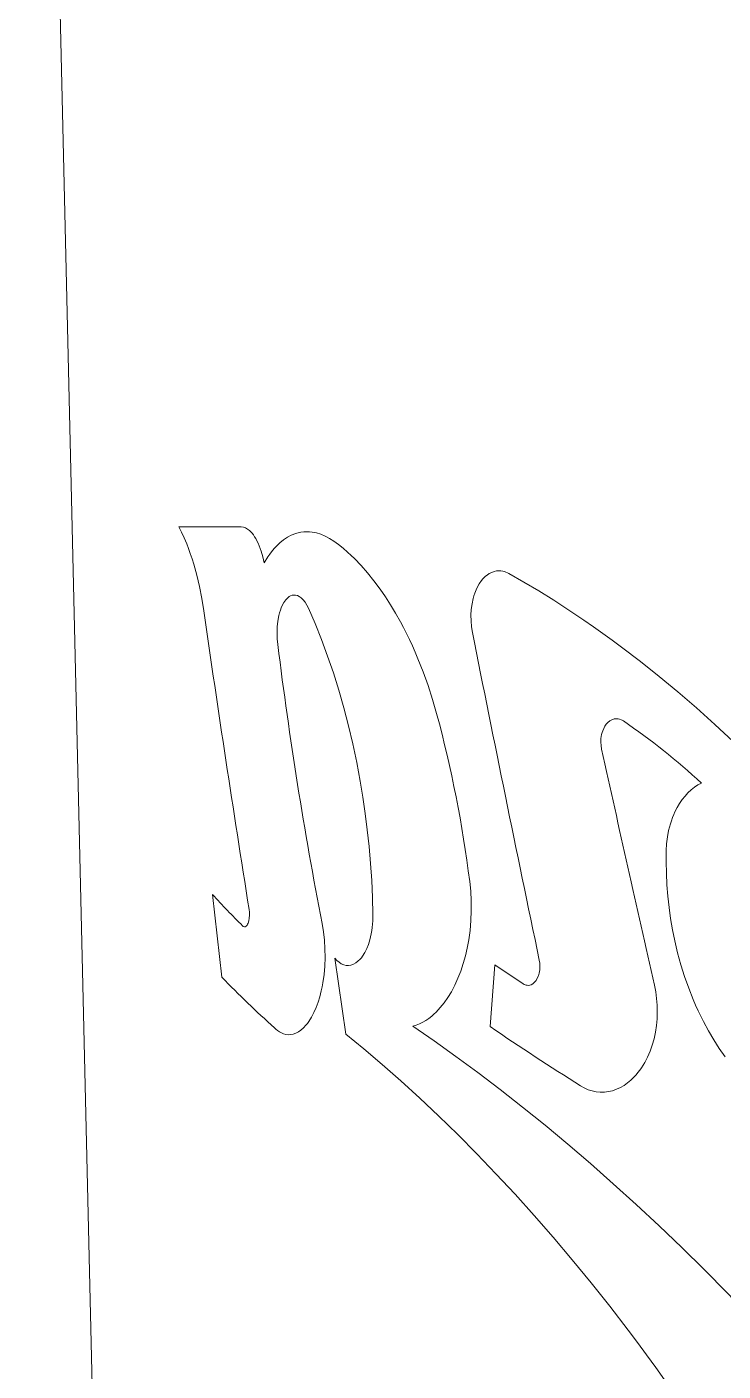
# Model space of a CAD drawing. Extents: x -234 to 858, y -95 to 532.
# Drawn here: x 671.18 to 682.83, y 112.89 to 135.38 of the extents above; entities that cross this region are included whole.
import ezdxf

# ---------------------------------------------------------------- set-up
doc = ezdxf.new("R2010")
doc.units = 0
doc.header["$LTSCALE"] = 7
doc.header["$MEASUREMENT"] = 0
doc.layers.add('8', color=250, linetype='CONTINUOUS', lineweight=15)

msp = doc.modelspace()

# ---------------------------------------------------------------- linework, layer by layer
at = {"layer": '8'}
msp.add_line((673.5753, 56.2445), (671.1767, 159.7286), dxfattribs=at)
at = {"layer": '8', "ltscale": 0.02618}
msp.add_line((674.764, 127.0089), (673.7169, 127.0089), dxfattribs=at)
at = {"layer": '8', "ltscale": 0.034817}
msp.add_line((674.2827, 120.8604), (674.4401, 119.4767), dxfattribs=at)
at = {"layer": '8', "ltscale": 0.032098}
msp.add_line((676.3284, 119.7961), (676.5127, 118.5254), dxfattribs=at)
at = {"layer": '8', "ltscale": 0.025933}
msp.add_line((679.0045, 119.684), (678.9292, 118.6494), dxfattribs=at)
at = {"layer": '8', "ltscale": 0.014313}
msp.add_line((679.4803, 119.3654), (679.0045, 119.684), dxfattribs=at)
at = {"layer": '8'}
for points in [[(673.7169, 127.0089), (673.7633, 126.9218), (673.8082, 126.8275), (673.8512, 126.7265), (673.8819, 126.6476), (673.9115, 126.5654), (673.9404, 126.479), (673.968, 126.3898), (674.0187, 126.2056), (674.0639, 126.0131), (674.1034, 125.8138), (674.1368, 125.6089)], [(675.1487, 126.4107), (675.126, 126.5103), (675.0984, 126.6051), (675.066, 126.6938), (675.047, 126.7378), (675.0268, 126.7794), (675.0078, 126.814), (674.988, 126.8464), (674.9674, 126.8763), (674.9461, 126.9035), (674.9251, 126.927), (674.9035, 126.9478), (674.8695, 126.9741), (674.8346, 126.9933), (674.7994, 127.005), (674.764, 127.0089)], [(676.3126, 126.7714), (676.2418, 126.8173), (676.17, 126.8557), (676.0975, 126.8864), (676.0247, 126.9091), (675.9884, 126.9174), (675.952, 126.9236), (675.9038, 126.9286), (675.8559, 126.9299), (675.8083, 126.9275), (675.7614, 126.9214), (675.715, 126.9116), (675.6692, 126.8982), (675.6353, 126.8858), (675.6018, 126.8714), (675.536, 126.8365), (675.4723, 126.794), (675.4106, 126.7441), (675.3629, 126.6989), (675.3168, 126.6494), (675.2722, 126.5956), (675.2399, 126.5526), (675.2085, 126.5074), (675.1487, 126.4107)], [(678.0323, 123.8865), (677.964, 124.1234), (677.889, 124.356), (677.8077, 124.5835), (677.7204, 124.805), (677.6745, 124.9134), (677.6272, 125.02), (677.5786, 125.1245), (677.5286, 125.2273), (677.4783, 125.3263), (677.4267, 125.4235), (677.3461, 125.5669), (677.2628, 125.7056), (677.1768, 125.8394), (677.0884, 125.9679), (676.9846, 126.1079), (676.8779, 126.2403), (676.7687, 126.3645), (676.6573, 126.4801), (676.6008, 126.5346), (676.5439, 126.5868), (676.4674, 126.6527), (676.3903, 126.7142), (676.3126, 126.7714)], [(679.2434, 126.2306), (679.2183, 126.2435), (679.1927, 126.2543), (679.1671, 126.2629), (679.1413, 126.2694), (679.1064, 126.2746), (679.0715, 126.2758), (679.0367, 126.2731), (678.995, 126.2644), (678.9543, 126.25), (678.9149, 126.23), (678.8771, 126.2048), (678.8534, 126.1856), (678.8306, 126.1643), (678.8079, 126.1403), (678.7862, 126.1142), (678.747, 126.058), (678.7193, 126.0092), (678.6945, 125.9571), (678.6727, 125.902), (678.6583, 125.8591), (678.6458, 125.8149), (678.6259, 125.7234), (678.613, 125.629), (678.6072, 125.5329), (678.6085, 125.4363), (678.6166, 125.3403), (678.6317, 125.2461)], [(683.2984, 123.1278), (682.9945, 123.4209), (682.688, 123.7058), (682.3792, 123.9822), (682.0685, 124.2498), (681.7562, 124.5086), (681.4427, 124.7582), (681.1282, 124.9985), (680.9707, 125.1151), (680.8132, 125.2292), (680.6556, 125.3409), (680.498, 125.4501), (680.246, 125.6195), (679.9944, 125.7825), (679.7432, 125.9387), (679.4929, 126.0881), (679.2434, 126.2306)], [(675.3753, 125.0403), (675.3662, 125.139), (675.3636, 125.239), (675.3675, 125.3384), (675.378, 125.4357), (675.3953, 125.5288), (675.4065, 125.5732), (675.4193, 125.6158), (675.4338, 125.6561), (675.4499, 125.6939), (675.4771, 125.7454), (675.5078, 125.7897), (675.5243, 125.8086), (675.5416, 125.8253), (675.5656, 125.8438), (675.5907, 125.8578), (675.6165, 125.8669), (675.645, 125.8711), (675.6739, 125.8695), (675.7026, 125.8621), (675.731, 125.8489), (675.7495, 125.8372), (675.7676, 125.8231), (675.8024, 125.7885), (675.833, 125.7488), (675.8611, 125.7029), (675.8865, 125.652)], [(675.8865, 125.652), (675.9989, 125.3923), (676.1064, 125.1243), (676.2085, 124.8489), (676.305, 124.5665), (676.3957, 124.2777), (676.4803, 123.9832), (676.5587, 123.6834), (676.6306, 123.379), (676.6959, 123.0703), (676.7545, 122.758), (676.7994, 122.4872), (676.839, 122.2149), (676.8735, 121.9406), (676.9028, 121.6642), (676.9273, 121.381), (676.9463, 121.0968), (676.9597, 120.8123), (676.9675, 120.5276)], [(680.7943, 123.2914), (680.7845, 123.3507), (680.7809, 123.4115), (680.7836, 123.472), (680.7878, 123.5052), (680.794, 123.5378), (680.8021, 123.5694), (680.8122, 123.6), (680.8285, 123.6391), (680.848, 123.6752), (680.8707, 123.7078), (680.8998, 123.7399), (680.9322, 123.7659), (680.9672, 123.7852), (681.0043, 123.7971), (681.0424, 123.8012), (681.0691, 123.7993), (681.0956, 123.7936), (681.1215, 123.7843), (681.1404, 123.7749), (681.1587, 123.7636)], [(682.4642, 122.7252), (682.4043, 122.6925), (682.3465, 122.6541), (682.2913, 122.6103), (682.2389, 122.5615), (682.1897, 122.5081), (682.1422, 122.4484), (682.0983, 122.3845), (682.0581, 122.3167), (682.0218, 122.2455), (681.9997, 122.1965), (681.9795, 122.1462), (681.9609, 122.0944), (681.944, 122.0416), (681.9159, 121.9337), (681.895, 121.823), (681.8815, 121.7104), (681.8752, 121.5967)], [(681.8752, 121.5967), (681.8735, 121.406), (681.8775, 121.2151), (681.8872, 121.0243), (681.9024, 120.8339), (681.9231, 120.6454), (681.9494, 120.458), (681.9812, 120.272), (682.0185, 120.0877), (682.0665, 119.8844), (682.1215, 119.6838), (682.1832, 119.4863), (682.2518, 119.2922), (682.3271, 119.1021), (682.3676, 119.0081), (682.4097, 118.9153), (682.4531, 118.8247), (682.498, 118.7353), (682.5812, 118.5813), (682.6694, 118.4315), (682.7626, 118.2863), (682.8606, 118.146)], [(677.6339, 118.6568), (677.6897, 118.6738), (677.745, 118.6958), (677.7997, 118.7227), (677.8518, 118.7534), (677.9028, 118.7883), (677.9528, 118.8274), (677.9887, 118.8587), (678.024, 118.8922), (678.0597, 118.9289), (678.0946, 118.9678), (678.1604, 119.0499), (678.2224, 119.1392), (678.2803, 119.2349), (678.3375, 119.3437), (678.3897, 119.4585), (678.4367, 119.5786), (678.4784, 119.7035), (678.5145, 119.8324), (678.5452, 119.9648), (678.5703, 120.1), (678.5823, 120.1799), (678.5924, 120.2606), (678.6067, 120.4233), (678.6134, 120.5874), (678.6122, 120.7519), (678.6033, 120.9161), (678.5868, 121.0792)], [(674.8957, 120.6117), (674.9011, 120.5628), (674.902, 120.5129), (674.8983, 120.4642), (674.89, 120.4183), (674.8782, 120.3803), (674.8708, 120.3638), (674.8625, 120.3494), (674.8534, 120.3374), (674.8435, 120.3282), (674.8306, 120.3212), (674.8172, 120.3193), (674.8038, 120.3226), (674.795, 120.3277), (674.7864, 120.335)], [(675.3196, 118.6299), (675.3435, 118.6074), (675.368, 118.5872), (675.4013, 118.564), (675.4354, 118.5451), (675.4701, 118.5307), (675.5098, 118.5201), (675.5498, 118.5154), (675.59, 118.5168), (675.6301, 118.5242), (675.6755, 118.5399), (675.72, 118.563), (675.7635, 118.5934), (675.8056, 118.6305), (675.8461, 118.6741), (675.8704, 118.7043), (675.894, 118.7368), (675.9386, 118.8078), (675.9797, 118.8863), (676.0161, 118.9689), (676.0487, 119.0571), (676.0775, 119.1499), (676.1024, 119.2468), (676.1167, 119.3134), (676.1293, 119.3813), (676.1491, 119.5203), (676.1617, 119.6625), (676.167, 119.8065), (676.165, 119.9511), (676.1559, 120.0951), (676.1397, 120.2372), (676.1164, 120.3764)], [(676.9675, 120.5276), (676.9658, 120.4184), (676.9568, 120.3104), (676.9493, 120.2558), (676.9399, 120.2021), (676.9292, 120.1522), (676.9168, 120.1035), (676.8926, 120.0266), (676.864, 119.9546), (676.831, 119.8885), (676.7939, 119.8293), (676.7739, 119.8026), (676.7531, 119.7781), (676.7173, 119.743), (676.6796, 119.7146), (676.6405, 119.6932), (676.6002, 119.6793), (676.5593, 119.6733), (676.5182, 119.6752), (676.4777, 119.6849), (676.4381, 119.7023), (676.3997, 119.7269), (676.3631, 119.7583), (676.3284, 119.7961)], [(679.7515, 119.764), (679.7597, 119.7099), (679.7619, 119.6541), (679.7583, 119.5984), (679.7488, 119.5449), (679.7357, 119.501), (679.7182, 119.4602), (679.6964, 119.4234), (679.6717, 119.393), (679.644, 119.3687), (679.6141, 119.3515), (679.5921, 119.344), (679.5694, 119.3405), (679.5464, 119.3409), (679.5296, 119.3438), (679.5131, 119.3487), (679.4964, 119.356), (679.4803, 119.3654)], [(680.4413, 117.6596), (680.5045, 117.6239), (680.5696, 117.5952), (680.6362, 117.5736), (680.704, 117.5595), (680.7724, 117.5528), (680.8412, 117.5538), (680.9097, 117.5623), (680.9776, 117.5783), (681.0444, 117.6016), (681.1077, 117.631), (681.1691, 117.6667), (681.2284, 117.7085), (681.2853, 117.7561), (681.3395, 117.809), (681.3717, 117.8445), (681.4028, 117.8819), (681.4328, 117.9213), (681.4616, 117.9624), (681.5147, 118.0489), (681.5624, 118.141), (681.6047, 118.2392), (681.6409, 118.3417), (681.6708, 118.4477), (681.6944, 118.5566), (681.7115, 118.6677), (681.7222, 118.7802), (681.7263, 118.8937), (681.724, 119.0073), (681.7151, 119.1205), (681.6998, 119.2327), (681.6781, 119.3431)], [(676.5127, 118.5254), (676.8165, 118.2771), (677.1245, 118.0155), (677.436, 117.7411), (677.7505, 117.4542), (678.0672, 117.1551), (678.3857, 116.8443), (678.7053, 116.522), (679.0255, 116.1886), (679.3458, 115.8444), (679.6655, 115.4898), (679.9842, 115.125), (680.3015, 114.7504), (680.6167, 114.3662), (680.9295, 113.9727), (681.2394, 113.5701), (681.394, 113.3645), (681.5476, 113.1568), (681.6988, 112.949), (681.849, 112.7391)], [(683.6499, 113.4008), (683.2744, 113.8025), (682.8968, 114.1954), (682.5173, 114.5794), (682.1364, 114.9543), (681.7545, 115.3199), (681.3721, 115.6759), (680.9898, 116.0221), (680.6078, 116.3583), (680.2269, 116.6843), (679.8475, 116.9998), (679.4701, 117.3044), (679.0953, 117.5981), (678.7237, 117.8804), (678.3559, 118.1512), (677.9924, 118.4101), (677.6339, 118.6568)]]:
    msp.add_lwpolyline(points, dxfattribs=at)
for centre, radius, start, end in [((1002.8125, 172.9663), 332.0699, 188.199063, 189.071169), ((1234.0643, 235.8432), 566.3366, 191.261392, 191.827451), ((745.289, 133.7476), 70.4535, 187.099266, 190.940414), ((658.3621, 118.5446), 20.3828, 7.14326, 15.19375), ((674.8554, 114.5045), 11.2012, 47.21352, 55.75419), ((1305.0987, 260.9824), 639.3081, 192.4375372, 192.8001383), ((685.7185, 131.3201), 15.4978, 222.44765, 225.13883), ((686.4721, 131.0988), 16.7286, 224.00761, 228.19001), ((705.2849, 157.2682), 46.755, 235.68817, 237.90299)]:
    msp.add_arc(centre, radius, start, end, dxfattribs=at)

doc.saveas('drawing.dxf')
